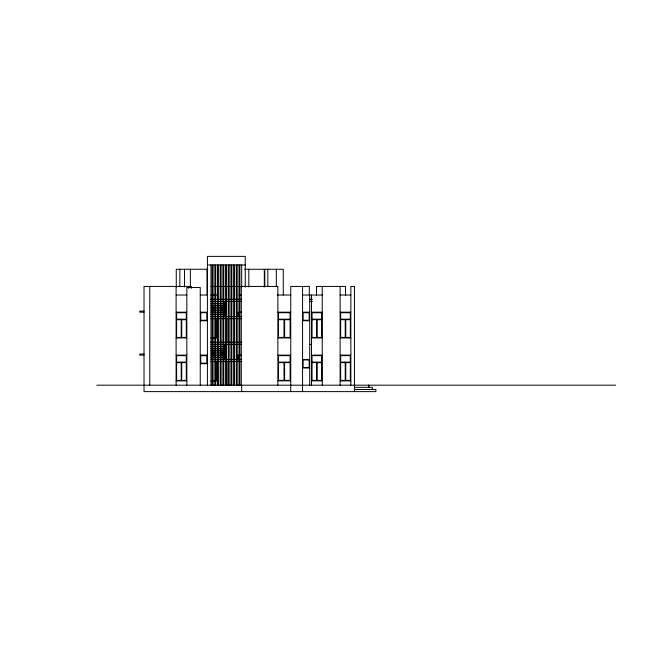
<?xml version="1.0" encoding="UTF-8"?>
<svg xmlns="http://www.w3.org/2000/svg" width="648" height="648" viewBox="0 0 648 648"><rect width="100%" height="100%" fill="white"/><g stroke="black" fill="none" stroke-linecap="round" stroke-linejoin="round"><path stroke-width="0.97" d="M207.409 264.967L245.252 264.967M207.757 269.26L176.264 269.26L176.272 287.032M244.604 269.26L283.249 269.26L283.249 295.018M211.208 286.432L277.871 286.432L277.871 385.179M176.102 295.018L186.835 295.018M200.248 295.018L207.409 295.018M210.867 295.018L217.55 295.018M238.934 295.018L240.91 295.018M277.482 295.018L290.75 295.018M302.559 295.018L322.234 295.018M340.127 295.018L350.86 295.018M210.592 299.311L241.68 299.311M309.412 299.311L312.425 299.311M210.981 301.458L241.68 301.458M309.412 301.458L312.425 301.458M210.981 303.604L224.581 303.604M210.981 305.751L224.581 305.751M210.981 307.897L224.581 307.897M210.981 310.044L224.581 310.044M144.026 311.121L139.733 311.121L139.733 312.19L144.026 312.19M176.102 312.19L186.835 312.19M200.248 312.19L207.409 312.19M210.981 312.19L224.581 312.19M241.096 312.19L238.132 312.19L238.132 316.159M277.871 312.19L290.75 312.19M302.559 312.19L309.712 312.19M311.502 312.19L322.234 312.19M340.127 312.19L350.86 312.19M210.981 314.337L224.581 314.337M210.981 316.483L241.68 316.483M210.981 318.63L241.68 318.63M176.637 319.172L186.292 319.172M278.519 319.172L290.11 319.172M312.044 319.172L321.7 319.172M340.662 319.172L350.325 319.172M176.637 319.707L186.292 319.707M278.519 319.707L290.11 319.707M312.044 319.707L321.7 319.707M340.662 319.707L350.325 319.707M200.248 320.776L207.409 320.776M302.559 320.776L309.712 320.776M176.102 337.956L186.835 337.956M211.013 337.956L216.748 337.956L216.748 318.136M277.871 337.956L290.75 337.956M311.502 337.956L322.234 337.956M340.127 337.956L350.86 337.956M210.592 342.249L241.68 342.249M210.981 344.396L241.68 344.396M309.712 344.396L311.502 344.396M210.981 346.542L224.581 346.542M210.981 348.689L224.581 348.689M210.981 350.835L224.581 350.835M210.981 352.982L224.581 352.982M144.026 354.051L139.733 354.051L139.733 355.128L144.026 355.128M176.102 355.128L186.835 355.128M200.248 355.128L207.409 355.128M210.981 355.128L224.581 355.128M241.096 355.128L238.132 355.128L238.132 360.077M277.871 355.128L290.75 355.128M311.502 355.128L322.234 355.128M340.127 355.128L350.86 355.128M210.981 357.275L224.581 357.275M210.981 359.421L241.68 359.421M302.559 359.421L309.712 359.421M210.981 361.568L241.68 361.568M176.637 362.102L186.292 362.102M278.519 362.102L290.11 362.102M312.044 362.102L321.7 362.102M340.662 362.102L350.325 362.102M176.637 362.637L186.292 362.637M278.519 362.637L290.11 362.637M312.044 362.637L321.7 362.637M340.662 362.637L350.325 362.637M200.248 363.714L207.409 363.714M302.559 368.007L309.712 368.007M176.102 380.886L186.835 380.886M211.013 380.886L216.748 380.886L216.748 361.074M277.871 380.886L290.75 380.886M311.502 380.886L322.234 380.886M340.127 380.886L350.86 380.886M96.803 385.179L615.6 385.179M354.44 387.326L372.325 387.326L372.325 389.472M354.44 389.472L375.905 389.472L375.905 391.619L144.026 391.619L144.026 286.432L191.314 286.432L191.314 288.425M354.44 391.619L354.44 286.432L350.86 286.432L350.86 385.179M345.765 319.707L345.765 337.414M345.765 362.637L345.765 380.352M345.489 295.504L345.489 286.432L316.475 286.432L316.475 295.504M345.222 319.707L345.222 337.414M345.222 362.637L345.222 380.352M340.127 286.432L340.127 385.179M322.234 286.432L322.234 385.179M317.139 319.707L317.139 337.414M317.139 362.637L317.139 380.352M316.605 319.707L316.605 337.414M316.605 362.637L316.605 380.352M311.502 295.018L311.502 385.179M309.712 295.018L309.712 385.179M309.323 295.504L309.323 286.432L290.75 286.432L290.75 391.619M302.559 286.432L302.559 391.619M284.634 319.707L284.634 337.414M284.634 362.637L284.634 380.352M283.994 319.707L283.994 337.414M283.994 362.637L283.994 380.352M276.315 269.26L276.315 286.448M267.827 269.26L267.827 286.448M264.789 269.26L264.789 286.4M264.311 269.26L264.311 287.096M248.824 269.26L248.824 287.096M245.252 287.194L245.252 256.381L207.409 256.381L207.409 385.179M241.68 264.967L241.68 287.194M241.68 385.179L241.68 391.619M241.315 286.432L241.315 385.179M239.89 264.967L239.89 385.179M238.991 264.967L238.991 385.179M237.2 264.967L237.2 385.179M236.309 264.967L236.309 385.179M234.519 264.967L234.519 385.179M233.628 264.967L233.628 385.179M231.838 264.967L231.838 385.179M230.939 264.967L230.939 385.179M229.157 264.967L229.157 385.179M228.412 299.311L228.412 301.458M228.258 264.967L228.258 385.179M228.08 318.63L228.08 342.249M228.08 361.568L228.08 385.179M226.468 264.967L226.468 385.179M225.577 264.967L225.577 385.179M224.581 301.458L224.581 316.913M224.581 344.396L224.581 359.851M223.787 264.967L223.787 385.179M222.896 264.967L222.896 385.179M221.106 264.967L221.106 385.179M220.207 264.967L220.207 385.179M218.416 264.967L218.416 385.179M217.526 264.967L217.526 385.179M215.735 264.967L215.735 385.179M214.844 264.967L214.844 385.179M213.054 264.967L213.054 385.179M212.155 264.967L212.155 385.179M210.981 264.967L210.981 385.179M207.052 269.26L207.052 295.018M200.248 385.179L200.248 287.469L186.835 287.469L186.835 385.179M190.35 269.26L190.35 287.096M188.625 286.432L188.625 288.425M184.478 269.26L184.478 287.096M181.732 319.707L181.732 337.414M181.732 362.637L181.732 380.352M181.197 319.707L181.197 337.414M181.197 362.637L181.197 380.352M179.852 269.26L179.852 286.448M176.102 286.432L176.102 385.179M149.753 286.432L149.753 385.179M368.744 385.179L368.744 387.326L368.744 385.179M186.292 312.733L176.637 312.733L176.637 337.414L186.292 337.414L186.292 312.733M206.866 312.733L200.783 312.733L200.783 320.242L206.866 320.242L206.866 312.733M290.11 312.733L278.519 312.733L278.519 337.414L290.11 337.414L290.11 312.733M309.177 312.733L303.094 312.733L303.094 320.242L309.177 320.242L309.177 312.733M321.7 312.733L312.044 312.733L312.044 337.414L321.7 337.414L321.7 312.733M350.325 312.733L340.662 312.733L340.662 337.414L350.325 337.414L350.325 312.733M186.292 355.663L176.637 355.663L176.637 380.352L186.292 380.352L186.292 355.663M206.866 355.663L200.783 355.663L200.783 363.18L206.866 363.18L206.866 355.663M290.11 355.663L278.519 355.663L278.519 380.352L290.11 380.352L290.11 355.663M321.7 355.663L312.044 355.663L312.044 380.352L321.7 380.352L321.7 355.663M350.325 355.663L340.662 355.663L340.662 380.352L350.325 380.352L350.325 355.663M309.177 359.956L303.094 359.956L303.094 367.473L309.177 367.473L309.177 359.956"/></g></svg>
